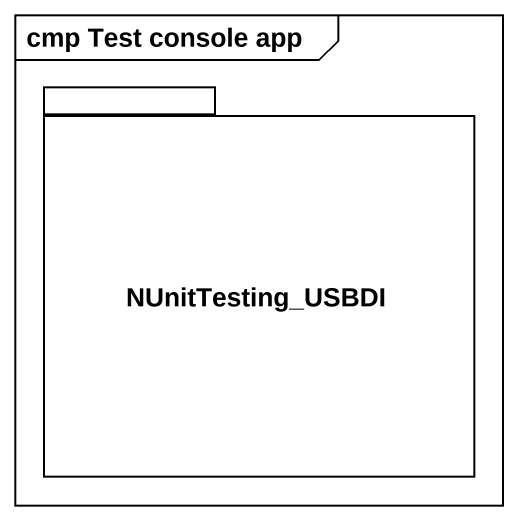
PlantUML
@startuml
mainframe cmp Test console app
package NUnitTesting_USBDI {
}
@enduml
